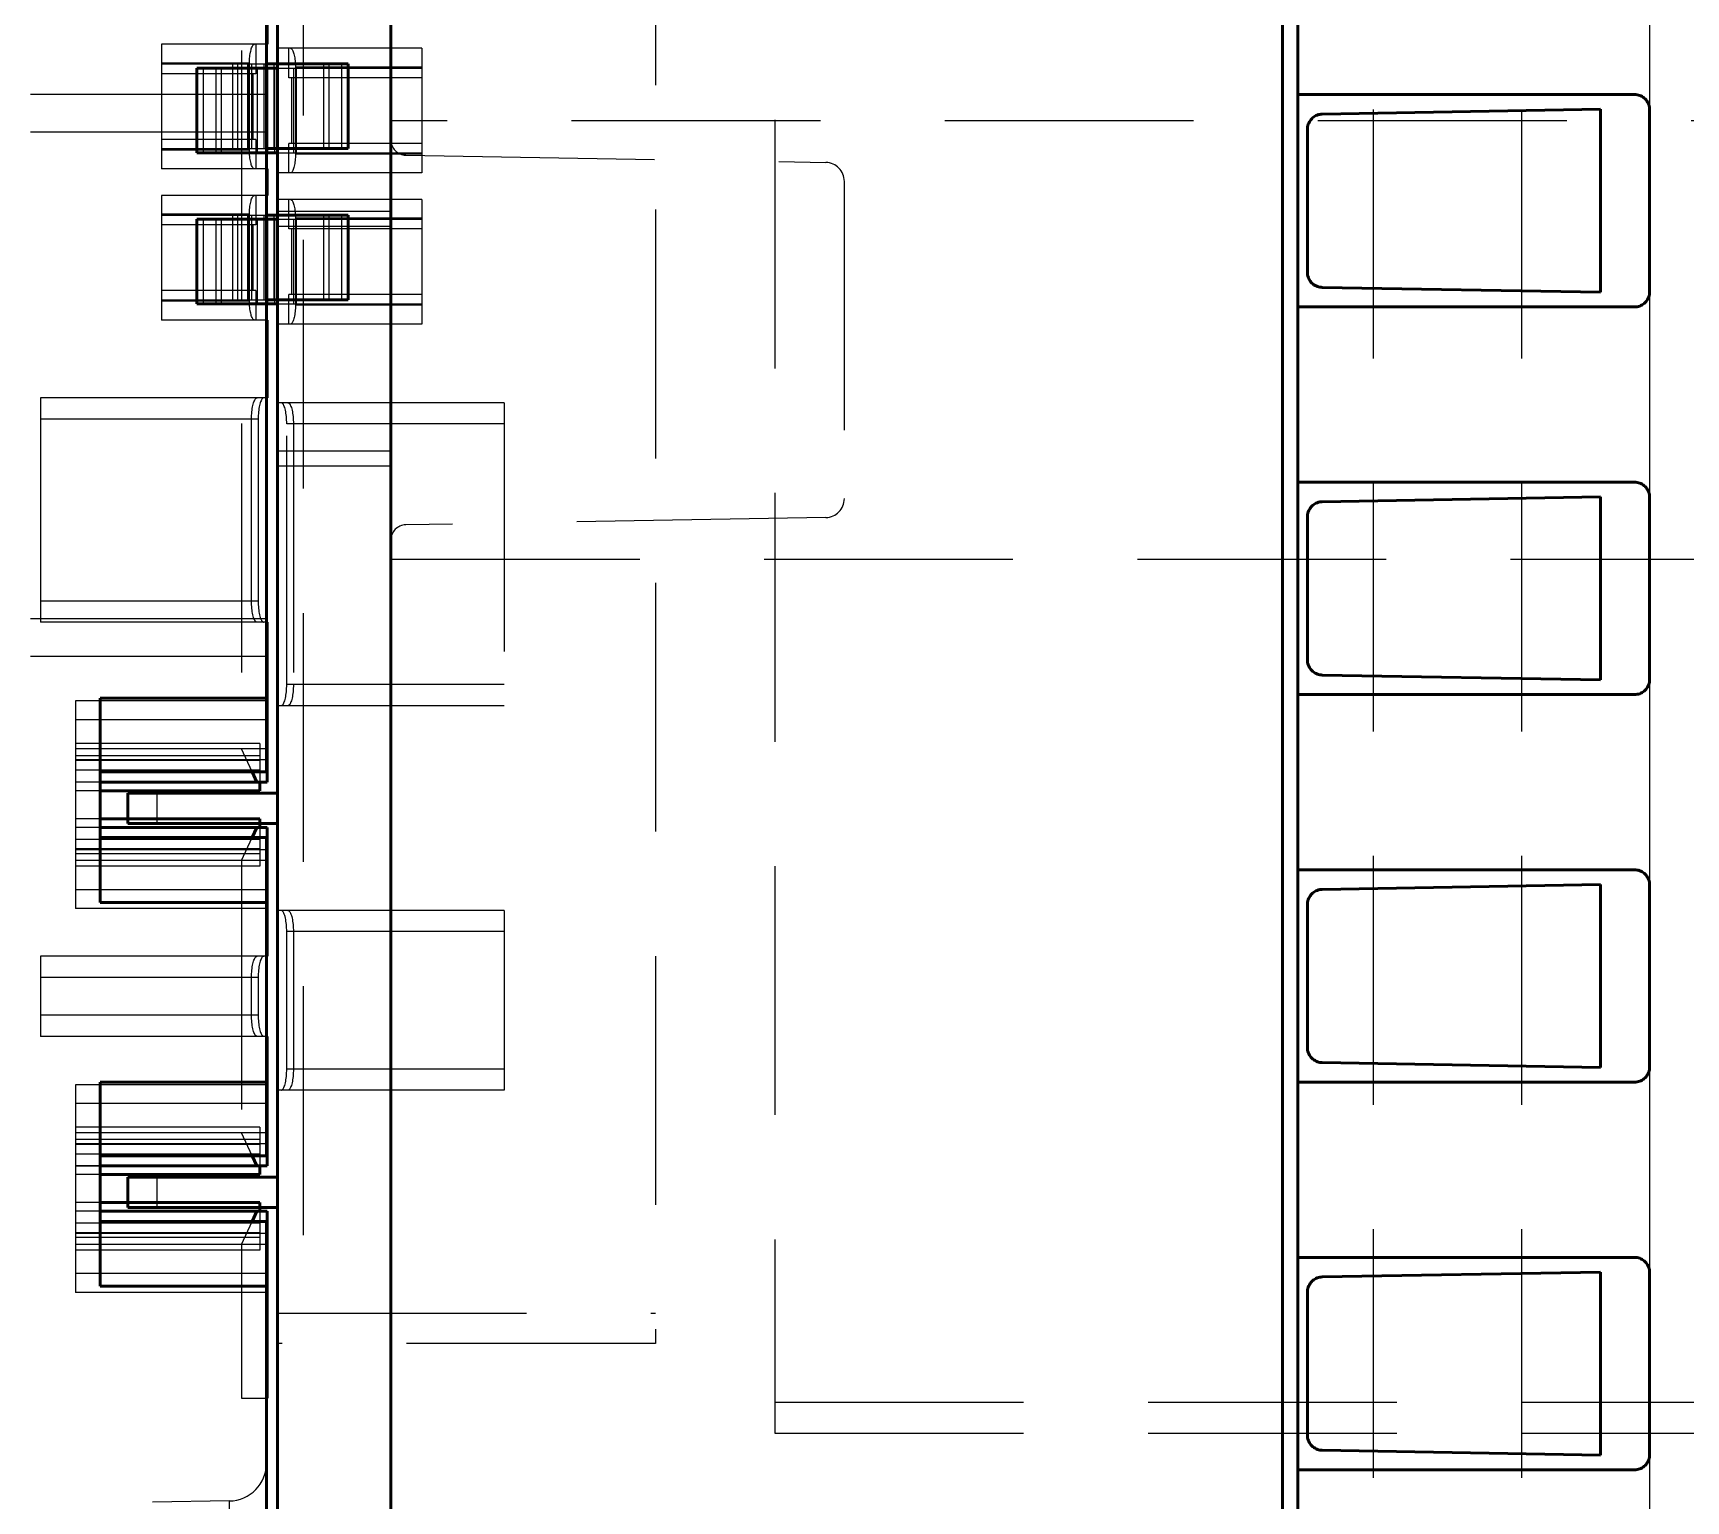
# Model space of a CAD drawing. Extents: x -891 to 6596, y -1 to 298.
# Drawn here: x -338.677 to -335.355, y 167.275 to 170.225 of the extents above; entities that cross this region are included whole.
import ezdxf

# ---------------------------------------------------------------- set-up
doc = ezdxf.new("R2010")
doc.units = 0
doc.header["$MEASUREMENT"] = 0
doc.linetypes.add('DASHED', pattern=[0.75, 0.5, -0.25])
for name, color, linetype, lineweight in [('AM_0', 7, 'Continuous', 50), ('AM_4', 3, 'Continuous', 25), ('AM_9', 6, 'DASHED', 25)]:
    doc.layers.add(name, color=color, linetype=linetype, lineweight=lineweight)

msp = doc.modelspace()

# ---------------------------------------------------------------- linework, layer by layer
at = {"layer": 'AM_0'}
for p, q in [((-338.1855, 184.1191), (-338.1855, 164.5302)), ((-337.9578, 165.2317), (-337.9578, 180.1111)), ((-336.166, 165.2287), (-336.166, 180.1111)), ((-336.1356, 180.1111), (-336.1356, 164.9857)), ((-338.2078, 168.7399), (-338.2078, 173.2361)), ((-338.2062, 170.2553), (-338.2062, 170.2022)), ((-338.2062, 170.2022), (-338.2078, 170.2022)), ((-338.2076, 170.1627), (-338.0438, 170.1627)), ((-338.0438, 169.9926), (-338.0438, 170.1627)), ((-338.348, 170.1538), (-338.348, 169.9837)), ((-338.348, 170.1538), (-338.1855, 170.1538)), ((-335.4588, 170.1011), (-336.1356, 170.1011)), ((-335.5273, 170.0716), (-336.0862, 170.0619)), ((-335.5273, 169.7038), (-335.5273, 170.0716)), ((-335.4285, 169.7047), (-335.4285, 170.0708)), ((-336.116, 170.0315), (-336.116, 169.7439)), ((-338.348, 169.9837), (-338.1855, 169.9837)), ((-338.2076, 169.9926), (-338.0438, 169.9926)), ((-338.2078, 169.9516), (-338.2062, 169.9516)), ((-338.2062, 169.9516), (-338.2062, 169.8985)), ((-338.2062, 169.8985), (-338.2078, 169.8985)), ((-338.348, 169.8509), (-338.348, 169.6808)), ((-338.348, 169.8509), (-338.1855, 169.8509)), ((-338.2076, 169.859), (-338.0438, 169.859)), ((-338.0438, 169.6889), (-338.0438, 169.859)), ((-336.0862, 169.7135), (-335.5273, 169.7038)), ((-338.348, 169.6808), (-338.1855, 169.6808)), ((-338.2076, 169.6889), (-338.0438, 169.6889)), ((-336.1356, 169.6743), (-335.4588, 169.6743)), ((-338.2078, 169.6479), (-338.2062, 169.6479)), ((-338.2062, 169.6479), (-338.2062, 169.4915)), ((-338.2062, 169.4915), (-338.2078, 169.4915)), ((-335.4588, 169.3222), (-336.1356, 169.3222)), ((-335.5273, 169.2926), (-336.0862, 169.2829)), ((-335.5273, 168.9248), (-335.5273, 169.2926)), ((-335.4285, 168.9257), (-335.4285, 169.2918)), ((-336.116, 169.2525), (-336.116, 168.9649)), ((-338.2078, 169.0406), (-338.2062, 169.0406)), ((-338.2062, 169.0406), (-338.2062, 168.7194)), ((-336.0862, 168.9346), (-335.5273, 168.9248)), ((-338.5418, 168.8881), (-338.5418, 168.4775)), ((-338.2078, 168.8881), (-338.5418, 168.8881)), ((-336.1356, 168.8953), (-335.4588, 168.8953)), ((-338.2078, 168.7399), (-338.5418, 168.7399)), ((-338.227, 168.7194), (-338.2365, 168.7399)), ((-338.2062, 168.7194), (-338.5418, 168.7194)), ((-338.2211, 168.7019), (-338.5418, 168.7019)), ((-338.2211, 168.7194), (-338.2211, 168.7019)), ((-338.4862, 168.6969), (-338.1855, 168.6969)), ((-338.4862, 168.6969), (-338.4862, 168.6361)), ((-338.2211, 168.6458), (-338.5418, 168.6458)), ((-338.4862, 168.6361), (-338.1855, 168.6361)), ((-338.2211, 168.6458), (-338.2211, 168.6283)), ((-338.2062, 168.6283), (-338.5418, 168.6283)), ((-338.2078, 168.6078), (-338.5418, 168.6078)), ((-338.2365, 168.6078), (-338.227, 168.6283)), ((-338.2078, 167.9685), (-338.2078, 168.6078)), ((-338.2062, 168.6283), (-338.2062, 168.3694)), ((-335.4588, 168.5432), (-336.1356, 168.5432)), ((-335.5273, 168.5137), (-336.0862, 168.5039)), ((-335.5273, 168.1459), (-335.5273, 168.5137)), ((-335.4285, 168.1467), (-335.4285, 168.5128)), ((-338.5418, 168.4775), (-338.2078, 168.4775)), ((-336.116, 168.4736), (-336.116, 168.186)), ((-338.2062, 168.3694), (-338.2078, 168.3694)), ((-338.2078, 168.2084), (-338.2062, 168.2084)), ((-338.2062, 168.2084), (-338.2062, 167.948)), ((-336.0862, 168.1556), (-335.5273, 168.1459)), ((-338.5418, 168.1165), (-338.5418, 167.7063)), ((-338.2078, 168.1165), (-338.5418, 168.1165)), ((-336.1356, 168.1163), (-335.4588, 168.1163)), ((-338.2078, 167.9685), (-338.5418, 167.9685)), ((-338.2062, 167.948), (-338.5418, 167.948)), ((-338.227, 167.948), (-338.2365, 167.9685)), ((-338.2211, 167.948), (-338.2211, 167.9306)), ((-338.2211, 167.9306), (-338.5418, 167.9306)), ((-338.4862, 167.9255), (-338.1855, 167.9255)), ((-338.4862, 167.9255), (-338.4862, 167.8647)), ((-338.2211, 167.8744), (-338.5418, 167.8744)), ((-338.2211, 167.8744), (-338.2211, 167.8569)), ((-338.2062, 167.8569), (-338.5418, 167.8569)), ((-338.4862, 167.8647), (-338.1855, 167.8647)), ((-338.2365, 167.8364), (-338.227, 167.8569)), ((-338.2062, 167.8569), (-338.2062, 167.4811)), ((-338.2078, 167.8364), (-338.5418, 167.8364)), ((-338.2078, 164.5839), (-338.2078, 167.8364)), ((-335.4588, 167.7642), (-336.1356, 167.7642)), ((-338.5418, 167.7063), (-338.2078, 167.7063)), ((-335.5273, 167.7347), (-336.0862, 167.725)), ((-335.5273, 167.3669), (-335.5273, 167.7347)), ((-335.4285, 167.3677), (-335.4285, 167.7338)), ((-336.116, 167.6946), (-336.116, 167.407)), ((-338.2078, 167.4811), (-338.2062, 167.4811)), ((-336.0862, 167.3766), (-335.5273, 167.3669)), ((-336.1356, 167.3374), (-335.4588, 167.3374))]:
    msp.add_line(p, q, dxfattribs=at)
for points in [[(-335.4285, 170.0708), (-335.4286, 170.0734), (-335.4289, 170.076), (-335.4295, 170.0786), (-335.4303, 170.0811), (-335.4313, 170.0836), (-335.4325, 170.0859), (-335.434, 170.0882), (-335.4356, 170.0903), (-335.4374, 170.0922), (-335.4393, 170.094), (-335.4414, 170.0956), (-335.4437, 170.0971), (-335.446, 170.0983), (-335.4484, 170.0993), (-335.451, 170.1001), (-335.4536, 170.1007), (-335.4562, 170.101), (-335.4588, 170.1011)], [(-336.0862, 170.0619), (-336.0888, 170.0617), (-336.0914, 170.0613), (-336.094, 170.0607), (-336.0965, 170.0598), (-336.099, 170.0588), (-336.1013, 170.0575), (-336.1035, 170.0561), (-336.1056, 170.0544), (-336.1075, 170.0526), (-336.1093, 170.0506), (-336.1108, 170.0485), (-336.1122, 170.0462), (-336.1134, 170.0438), (-336.1144, 170.0414), (-336.1151, 170.0388), (-336.1157, 170.0362), (-336.116, 170.0336), (-336.116, 170.0315)], [(-336.116, 169.7439), (-336.1159, 169.7413), (-336.1156, 169.7386), (-336.115, 169.7361), (-336.1142, 169.7335), (-336.1132, 169.7311), (-336.112, 169.7287), (-336.1105, 169.7265), (-336.1089, 169.7244), (-336.1071, 169.7224), (-336.1052, 169.7206), (-336.1031, 169.719), (-336.1008, 169.7176), (-336.0985, 169.7164), (-336.096, 169.7154), (-336.0935, 169.7146), (-336.0909, 169.714), (-336.0883, 169.7137), (-336.0862, 169.7135)], [(-335.4588, 169.6743), (-335.4562, 169.6744), (-335.4536, 169.6747), (-335.451, 169.6753), (-335.4484, 169.6761), (-335.446, 169.6771), (-335.4437, 169.6784), (-335.4414, 169.6798), (-335.4393, 169.6814), (-335.4374, 169.6832), (-335.4356, 169.6851), (-335.434, 169.6872), (-335.4325, 169.6895), (-335.4313, 169.6918), (-335.4303, 169.6943), (-335.4295, 169.6968), (-335.4289, 169.6994), (-335.4286, 169.702), (-335.4285, 169.7047)], [(-335.4285, 169.2918), (-335.4286, 169.2944), (-335.4289, 169.2971), (-335.4295, 169.2996), (-335.4303, 169.3022), (-335.4313, 169.3046), (-335.4325, 169.307), (-335.434, 169.3092), (-335.4356, 169.3113), (-335.4374, 169.3133), (-335.4393, 169.315), (-335.4414, 169.3167), (-335.4437, 169.3181), (-335.446, 169.3193), (-335.4484, 169.3203), (-335.451, 169.3211), (-335.4536, 169.3217), (-335.4562, 169.322), (-335.4588, 169.3222)], [(-336.0862, 169.2829), (-336.0888, 169.2827), (-336.0914, 169.2823), (-336.094, 169.2817), (-336.0965, 169.2809), (-336.099, 169.2798), (-336.1013, 169.2786), (-336.1035, 169.2771), (-336.1056, 169.2754), (-336.1075, 169.2736), (-336.1093, 169.2716), (-336.1108, 169.2695), (-336.1122, 169.2673), (-336.1134, 169.2649), (-336.1144, 169.2624), (-336.1151, 169.2599), (-336.1157, 169.2573), (-336.116, 169.2546), (-336.116, 169.2525)], [(-336.116, 168.9649), (-336.1159, 168.9623), (-336.1156, 168.9597), (-336.115, 168.9571), (-336.1142, 168.9546), (-336.1132, 168.9521), (-336.112, 168.9498), (-336.1105, 168.9475), (-336.1089, 168.9454), (-336.1071, 168.9435), (-336.1052, 168.9417), (-336.1031, 168.9401), (-336.1008, 168.9386), (-336.0985, 168.9374), (-336.096, 168.9364), (-336.0935, 168.9356), (-336.0909, 168.935), (-336.0883, 168.9347), (-336.0862, 168.9346)], [(-335.4588, 168.8953), (-335.4562, 168.8954), (-335.4536, 168.8958), (-335.451, 168.8964), (-335.4484, 168.8971), (-335.446, 168.8982), (-335.4437, 168.8994), (-335.4414, 168.9008), (-335.4393, 168.9024), (-335.4374, 168.9042), (-335.4356, 168.9062), (-335.434, 168.9083), (-335.4325, 168.9105), (-335.4313, 168.9129), (-335.4303, 168.9153), (-335.4295, 168.9178), (-335.4289, 168.9204), (-335.4286, 168.923), (-335.4285, 168.9257)], [(-335.4285, 168.5128), (-335.4286, 168.5155), (-335.4289, 168.5181), (-335.4295, 168.5207), (-335.4303, 168.5232), (-335.4313, 168.5257), (-335.4325, 168.528), (-335.434, 168.5302), (-335.4356, 168.5323), (-335.4374, 168.5343), (-335.4393, 168.5361), (-335.4414, 168.5377), (-335.4437, 168.5391), (-335.446, 168.5403), (-335.4484, 168.5414), (-335.451, 168.5422), (-335.4536, 168.5427), (-335.4562, 168.5431), (-335.4588, 168.5432)], [(-336.0862, 168.5039), (-336.0888, 168.5038), (-336.0914, 168.5034), (-336.094, 168.5028), (-336.0965, 168.5019), (-336.099, 168.5009), (-336.1013, 168.4996), (-336.1035, 168.4981), (-336.1056, 168.4965), (-336.1075, 168.4947), (-336.1093, 168.4927), (-336.1108, 168.4905), (-336.1122, 168.4883), (-336.1134, 168.4859), (-336.1144, 168.4834), (-336.1151, 168.4809), (-336.1157, 168.4783), (-336.116, 168.4757), (-336.116, 168.4736)], [(-336.116, 168.186), (-336.1159, 168.1833), (-336.1156, 168.1807), (-336.115, 168.1781), (-336.1142, 168.1756), (-336.1132, 168.1731), (-336.112, 168.1708), (-336.1105, 168.1686), (-336.1089, 168.1665), (-336.1071, 168.1645), (-336.1052, 168.1627), (-336.1031, 168.1611), (-336.1008, 168.1597), (-336.0985, 168.1585), (-336.096, 168.1574), (-336.0935, 168.1566), (-336.0909, 168.1561), (-336.0883, 168.1557), (-336.0862, 168.1556)], [(-335.4588, 168.1163), (-335.4562, 168.1165), (-335.4536, 168.1168), (-335.451, 168.1174), (-335.4484, 168.1182), (-335.446, 168.1192), (-335.4437, 168.1204), (-335.4414, 168.1218), (-335.4393, 168.1235), (-335.4374, 168.1252), (-335.4356, 168.1272), (-335.434, 168.1293), (-335.4325, 168.1315), (-335.4313, 168.1339), (-335.4303, 168.1363), (-335.4295, 168.1389), (-335.4289, 168.1414), (-335.4286, 168.1441), (-335.4285, 168.1467)], [(-335.4285, 167.7338), (-335.4286, 167.7365), (-335.4289, 167.7391), (-335.4295, 167.7417), (-335.4303, 167.7442), (-335.4313, 167.7467), (-335.4325, 167.749), (-335.434, 167.7513), (-335.4356, 167.7534), (-335.4374, 167.7553), (-335.4393, 167.7571), (-335.4414, 167.7587), (-335.4437, 167.7601), (-335.446, 167.7614), (-335.4484, 167.7624), (-335.451, 167.7632), (-335.4536, 167.7638), (-335.4562, 167.7641), (-335.4588, 167.7642)], [(-336.0862, 167.725), (-336.0888, 167.7248), (-336.0914, 167.7244), (-336.094, 167.7238), (-336.0965, 167.7229), (-336.099, 167.7219), (-336.1013, 167.7206), (-336.1035, 167.7192), (-336.1056, 167.7175), (-336.1075, 167.7157), (-336.1093, 167.7137), (-336.1108, 167.7116), (-336.1122, 167.7093), (-336.1134, 167.7069), (-336.1144, 167.7045), (-336.1151, 167.7019), (-336.1157, 167.6993), (-336.116, 167.6967), (-336.116, 167.6946)], [(-336.116, 167.407), (-336.1159, 167.4044), (-336.1156, 167.4017), (-336.115, 167.3991), (-336.1142, 167.3966), (-336.1132, 167.3942), (-336.112, 167.3918), (-336.1105, 167.3896), (-336.1089, 167.3875), (-336.1071, 167.3855), (-336.1052, 167.3837), (-336.1031, 167.3821), (-336.1008, 167.3807), (-336.0985, 167.3795), (-336.096, 167.3785), (-336.0935, 167.3777), (-336.0909, 167.3771), (-336.0883, 167.3768), (-336.0862, 167.3766)], [(-335.4588, 167.3374), (-335.4562, 167.3375), (-335.4536, 167.3378), (-335.451, 167.3384), (-335.4484, 167.3392), (-335.446, 167.3402), (-335.4437, 167.3414), (-335.4414, 167.3429), (-335.4393, 167.3445), (-335.4374, 167.3463), (-335.4356, 167.3482), (-335.434, 167.3503), (-335.4325, 167.3526), (-335.4313, 167.3549), (-335.4303, 167.3574), (-335.4295, 167.3599), (-335.4289, 167.3625), (-335.4286, 167.3651), (-335.4285, 167.3677)]]:
    msp.add_lwpolyline(points, dxfattribs=at)
at = {"layer": 'AM_4'}
for p, q in [((-338.2076, 170.1627), (-338.2076, 169.9926)), ((-338.0569, 170.1627), (-338.0569, 169.9926)), ((-338.3349, 170.1538), (-338.3349, 169.9837)), ((-338.3349, 169.8509), (-338.3349, 169.6808)), ((-338.2076, 169.859), (-338.2076, 169.6889)), ((-338.0569, 169.859), (-338.0569, 169.6889)), ((-338.2211, 168.7192), (-338.5418, 168.7192)), ((-338.4285, 168.6969), (-338.4285, 168.6361)), ((-338.2211, 168.6285), (-338.5418, 168.6285)), ((-338.2211, 167.9478), (-338.5418, 167.9478)), ((-338.4285, 167.9255), (-338.4285, 167.8647)), ((-338.2211, 167.8571), (-338.5418, 167.8571))]:
    msp.add_line(p, q, dxfattribs=at)
at = {"layer": 'AM_9'}
for p, q in [((-335.9838, 179.071), (-335.9838, 165.2287)), ((-335.6861, 179.071), (-335.6861, 165.2287)), ((-337.1864, 174.5505), (-337.1864, 167.4107)), ((-337.4263, 174.3698), (-337.4263, 167.5914)), ((-338.1339, 174.3091), (-338.1339, 167.6522)), ((-338.2579, 173.1899), (-338.2579, 168.786)), ((-335.4285, 170.4836), (-335.4285, 170.0708)), ((-338.4188, 170.2022), (-338.4188, 169.9516)), ((-338.2078, 170.2022), (-338.4188, 170.2022)), ((-338.229, 170.2022), (-338.229, 170.143)), ((-338.242, 170.1642), (-338.4188, 170.1642)), ((-338.4188, 170.1627), (-338.2076, 170.1627)), ((-338.2761, 170.1627), (-338.2761, 169.9926)), ((-338.276, 170.1627), (-338.276, 169.9926)), ((-338.266, 170.1627), (-338.266, 169.9926)), ((-338.2462, 170.1627), (-338.2462, 169.9926)), ((-338.2437, 170.1627), (-338.2437, 169.9926)), ((-338.242, 169.9896), (-338.242, 170.1642)), ((-338.2381, 170.1627), (-338.2381, 169.9926)), ((-338.2379, 170.1627), (-338.2379, 169.9926)), ((-338.213, 170.1627), (-338.213, 169.9926)), ((-338.1934, 170.1627), (-338.1934, 169.9926)), ((-337.8955, 170.1941), (-338.1855, 170.1941)), ((-338.1628, 170.1348), (-338.1628, 170.1941)), ((-338.093, 170.1627), (-338.093, 169.9926)), ((-338.0817, 169.9926), (-338.0817, 170.1627)), ((-337.8955, 170.1941), (-337.8955, 169.9435)), ((-338.229, 170.143), (-338.4188, 170.143)), ((-338.31, 170.1538), (-338.31, 169.9837)), ((-338.2988, 170.1538), (-338.2988, 169.9837)), ((-338.2351, 170.143), (-338.2351, 170.0109)), ((-338.2264, 170.1538), (-338.2264, 169.9837)), ((-338.2058, 170.1538), (-338.2058, 169.9837)), ((-338.1916, 170.1538), (-338.1916, 169.9837)), ((-338.1855, 170.1538), (-337.8955, 170.1538)), ((-338.1842, 170.1538), (-338.1842, 169.9837)), ((-337.8955, 170.1348), (-338.1628, 170.1348)), ((-338.1567, 170.0027), (-338.1567, 170.1348)), ((-338.1536, 170.1538), (-338.1536, 169.9837)), ((-338.1498, 170.1561), (-338.1498, 169.9815)), ((-337.8955, 170.1561), (-338.1498, 170.1561)), ((-338.1481, 170.1538), (-338.1481, 169.9837)), ((-340.1818, 170.102), (-338.2078, 170.102)), ((-334.8449, 170.0483), (-337.9578, 170.0483)), ((-340.1818, 170.026), (-338.2078, 170.026)), ((-338.229, 170.0109), (-338.4188, 170.0109)), ((-338.229, 170.0109), (-338.229, 169.9516)), ((-337.8955, 170.0027), (-338.1628, 170.0027)), ((-338.1628, 169.9435), (-338.1628, 170.0027)), ((-338.4188, 169.9926), (-338.2076, 169.9926)), ((-338.242, 169.9896), (-338.4188, 169.9896)), ((-338.1855, 169.9837), (-337.8955, 169.9837)), ((-337.8955, 169.9815), (-338.1498, 169.9815)), ((-337.9279, 169.9794), (-337.084, 169.9647)), ((-338.2078, 169.9516), (-338.4188, 169.9516)), ((-337.8955, 169.9435), (-338.1855, 169.9435)), ((-338.2078, 169.8985), (-338.4188, 169.8985)), ((-338.4188, 169.8985), (-338.4188, 169.6479)), ((-338.229, 169.8985), (-338.229, 169.8393)), ((-337.0467, 169.9267), (-337.0467, 169.2891)), ((-337.8955, 169.8904), (-338.1855, 169.8904)), ((-337.9578, 169.8661), (-338.1855, 169.8661)), ((-338.1628, 169.8311), (-338.1628, 169.8904)), ((-337.8955, 169.8904), (-337.8955, 169.6398)), ((-338.242, 169.8605), (-338.4188, 169.8605)), ((-338.4188, 169.859), (-338.2076, 169.859)), ((-338.229, 169.8393), (-338.4188, 169.8393)), ((-338.31, 169.8509), (-338.31, 169.6808)), ((-338.2988, 169.8509), (-338.2988, 169.6808)), ((-338.2761, 169.859), (-338.2761, 169.6889)), ((-338.276, 169.859), (-338.276, 169.6889)), ((-338.266, 169.859), (-338.266, 169.6889)), ((-338.2462, 169.859), (-338.2462, 169.6889)), ((-338.2437, 169.859), (-338.2437, 169.6889)), ((-338.242, 169.6859), (-338.242, 169.8605)), ((-338.2381, 169.859), (-338.2381, 169.6889)), ((-338.2379, 169.859), (-338.2379, 169.6889)), ((-338.2351, 169.8393), (-338.2351, 169.7072)), ((-338.2264, 169.8509), (-338.2264, 169.6808)), ((-338.213, 169.859), (-338.213, 169.6889)), ((-338.2058, 169.8509), (-338.2058, 169.6808)), ((-338.1934, 169.859), (-338.1934, 169.6889)), ((-338.1916, 169.8509), (-338.1916, 169.6808)), ((-338.1855, 169.8509), (-337.8955, 169.8509)), ((-337.9578, 169.8357), (-338.1855, 169.8357)), ((-338.1842, 169.8509), (-338.1842, 169.6808)), ((-337.8955, 169.8311), (-338.1628, 169.8311)), ((-338.1567, 169.699), (-338.1567, 169.8311)), ((-338.1536, 169.8509), (-338.1536, 169.6808)), ((-338.1498, 169.8524), (-338.1498, 169.6778)), ((-337.8955, 169.8524), (-338.1498, 169.8524)), ((-338.1481, 169.8509), (-338.1481, 169.6808)), ((-338.093, 169.859), (-338.093, 169.6889)), ((-338.0817, 169.6889), (-338.0817, 169.859)), ((-338.229, 169.7072), (-338.4188, 169.7072)), ((-338.229, 169.7072), (-338.229, 169.6479)), ((-337.8955, 169.699), (-338.1628, 169.699)), ((-338.1628, 169.6398), (-338.1628, 169.699)), ((-335.4285, 169.7047), (-335.4285, 169.2918)), ((-338.4188, 169.6889), (-338.2076, 169.6889)), ((-338.242, 169.6859), (-338.4188, 169.6859)), ((-338.1855, 169.6808), (-337.8955, 169.6808)), ((-337.8955, 169.6778), (-338.1498, 169.6778)), ((-338.2078, 169.6479), (-338.4188, 169.6479)), ((-337.8955, 169.6398), (-338.1855, 169.6398)), ((-338.6618, 169.4915), (-338.6618, 169.0406)), ((-338.2078, 169.4915), (-338.6618, 169.4915)), ((-337.73, 169.4819), (-338.1855, 169.4819)), ((-337.73, 169.4819), (-337.73, 168.873)), ((-338.2245, 169.449), (-338.6618, 169.449)), ((-338.2379, 169.0831), (-338.2379, 169.449)), ((-338.2245, 169.449), (-338.2245, 169.0831)), ((-337.73, 169.4394), (-338.1672, 169.4394)), ((-338.1672, 168.9155), (-338.1672, 169.4394)), ((-338.1538, 169.4394), (-338.1538, 168.9155)), ((-337.9578, 169.3847), (-338.1855, 169.3847)), ((-337.9578, 169.3543), (-338.1855, 169.3543)), ((-337.084, 169.2512), (-337.9279, 169.2364)), ((-337.9578, 169.1676), (-334.8449, 169.1676)), ((-338.2245, 169.0831), (-338.6618, 169.0831)), ((-340.1818, 169.0482), (-338.2078, 169.0482)), ((-338.2078, 169.0406), (-338.6618, 169.0406)), ((-340.1818, 168.9722), (-338.2078, 168.9722)), ((-337.73, 168.9155), (-338.1672, 168.9155)), ((-335.4285, 168.9257), (-335.4285, 168.5128)), ((-338.2062, 168.8826), (-338.5919, 168.8826)), ((-338.5919, 168.8826), (-338.5919, 168.4651)), ((-337.73, 168.873), (-338.1855, 168.873)), ((-338.2062, 168.8447), (-338.5919, 168.8447)), ((-338.2211, 168.7973), (-338.5919, 168.7973)), ((-338.2078, 168.786), (-338.5919, 168.786)), ((-338.2211, 168.7723), (-338.5919, 168.7723)), ((-338.2365, 168.7399), (-338.2579, 168.786)), ((-338.2211, 168.7973), (-338.2211, 168.7194)), ((-338.2062, 168.7641), (-338.5919, 168.7641)), ((-338.2211, 168.7627), (-338.5919, 168.7627)), ((-338.2211, 168.7434), (-338.5919, 168.7434)), ((-338.5418, 168.7194), (-338.5919, 168.7194)), ((-338.5418, 168.7192), (-338.5919, 168.7192)), ((-338.5418, 168.7019), (-338.5919, 168.7019)), ((-338.5418, 168.6458), (-338.5919, 168.6458)), ((-338.5418, 168.6285), (-338.5919, 168.6285)), ((-338.5418, 168.6283), (-338.5919, 168.6283)), ((-338.2211, 168.6043), (-338.5919, 168.6043)), ((-338.2579, 168.5617), (-338.2365, 168.6078)), ((-338.2211, 168.6283), (-338.2211, 168.5504)), ((-338.2211, 168.585), (-338.5919, 168.585)), ((-338.2062, 168.5836), (-338.5919, 168.5836)), ((-338.2211, 168.5754), (-338.5919, 168.5754)), ((-338.2078, 168.5617), (-338.5919, 168.5617)), ((-338.2211, 168.5504), (-338.5919, 168.5504)), ((-338.2579, 168.5617), (-338.2579, 168.0147)), ((-338.2062, 168.503), (-338.5919, 168.503)), ((-338.2062, 168.4651), (-338.5919, 168.4651)), ((-337.73, 168.4615), (-338.1855, 168.4615)), ((-337.73, 168.4615), (-337.73, 168.1001)), ((-337.73, 168.419), (-338.1672, 168.419)), ((-338.1672, 168.1426), (-338.1672, 168.419)), ((-338.1538, 168.419), (-338.1538, 168.1426)), ((-338.2078, 168.3694), (-338.6618, 168.3694)), ((-338.6618, 168.3694), (-338.6618, 168.2084)), ((-338.2245, 168.3269), (-338.6618, 168.3269)), ((-338.2379, 168.251), (-338.2379, 168.3269)), ((-338.2245, 168.3269), (-338.2245, 168.251)), ((-338.2245, 168.251), (-338.6618, 168.251)), ((-338.2078, 168.2084), (-338.6618, 168.2084)), ((-337.73, 168.1426), (-338.1672, 168.1426)), ((-335.4285, 168.1467), (-335.4285, 167.7338)), ((-338.2062, 168.1113), (-338.5919, 168.1113)), ((-338.5919, 168.1113), (-338.5919, 167.6937)), ((-338.2062, 168.0733), (-338.5919, 168.0733)), ((-337.73, 168.1001), (-338.1855, 168.1001)), ((-338.2211, 168.026), (-338.5919, 168.026)), ((-338.2078, 168.0147), (-338.5919, 168.0147)), ((-338.2365, 167.9685), (-338.2579, 168.0147)), ((-338.2211, 168.026), (-338.2211, 167.948)), ((-338.2211, 168.0009), (-338.5919, 168.0009)), ((-338.2062, 167.9927), (-338.5919, 167.9927)), ((-338.2211, 167.9913), (-338.5919, 167.9913)), ((-338.2211, 167.972), (-338.5919, 167.972)), ((-338.5418, 167.948), (-338.5919, 167.948)), ((-338.5418, 167.9478), (-338.5919, 167.9478)), ((-338.5418, 167.9306), (-338.5919, 167.9306)), ((-338.5418, 167.8744), (-338.5919, 167.8744)), ((-338.5418, 167.8571), (-338.5919, 167.8571)), ((-338.5418, 167.8569), (-338.5919, 167.8569)), ((-338.2211, 167.8569), (-338.2211, 167.779)), ((-338.2211, 167.8329), (-338.5919, 167.8329)), ((-338.2211, 167.8137), (-338.5919, 167.8137)), ((-338.2062, 167.8122), (-338.5919, 167.8122)), ((-338.2579, 167.7903), (-338.2365, 167.8364)), ((-338.2211, 167.8041), (-338.5919, 167.8041)), ((-338.2078, 167.7903), (-338.5919, 167.7903)), ((-338.2211, 167.779), (-338.5919, 167.779)), ((-338.2579, 167.7903), (-338.2579, 167.4811)), ((-338.2062, 167.7317), (-338.5919, 167.7317)), ((-338.2062, 167.6937), (-338.5919, 167.6937)), ((-338.1855, 167.6522), (-337.4263, 167.6522)), ((-337.4263, 167.5914), (-338.1855, 167.5914)), ((-338.2579, 167.4811), (-338.2078, 167.4811)), ((-337.1864, 167.473), (-334.8449, 167.473)), ((-337.1864, 167.4107), (-334.8449, 167.4107)), ((-335.4285, 167.3677), (-335.4285, 166.9549)), ((-338.2824, 167.2748), (-338.4369, 167.2721)), ((-338.2824, 166.2054), (-338.2824, 167.2748))]:
    msp.add_line(p, q, dxfattribs=at)
for points in [[(-338.242, 170.1642), (-338.242, 170.1675), (-338.2419, 170.1708), (-338.2417, 170.174), (-338.2414, 170.1772), (-338.2411, 170.1803), (-338.2406, 170.1832), (-338.2402, 170.186), (-338.2396, 170.1886), (-338.239, 170.1911), (-338.2384, 170.1933), (-338.2377, 170.1953), (-338.2369, 170.1971), (-338.2361, 170.1986), (-338.2353, 170.1999), (-338.2345, 170.2009), (-338.2336, 170.2016), (-338.2327, 170.202), (-338.2318, 170.2022)], [(-338.1599, 170.1941), (-338.159, 170.1939), (-338.1582, 170.1935), (-338.1573, 170.1928), (-338.1564, 170.1918), (-338.1556, 170.1905), (-338.1548, 170.189), (-338.1541, 170.1872), (-338.1534, 170.1852), (-338.1527, 170.1829), (-338.1521, 170.1805), (-338.1516, 170.1779), (-338.1511, 170.1751), (-338.1507, 170.1721), (-338.1504, 170.1691), (-338.1501, 170.1659), (-338.1499, 170.1627), (-338.1498, 170.1594), (-338.1498, 170.1561)], [(-338.2318, 169.9516), (-338.2327, 169.9518), (-338.2336, 169.9522), (-338.2345, 169.9529), (-338.2353, 169.9539), (-338.2361, 169.9552), (-338.2369, 169.9567), (-338.2377, 169.9585), (-338.2384, 169.9605), (-338.239, 169.9628), (-338.2396, 169.9652), (-338.2402, 169.9678), (-338.2406, 169.9706), (-338.2411, 169.9736), (-338.2414, 169.9766), (-338.2417, 169.9798), (-338.2419, 169.983), (-338.242, 169.9863), (-338.242, 169.9896)], [(-338.1498, 169.9815), (-338.1498, 169.9782), (-338.1499, 169.9749), (-338.1501, 169.9716), (-338.1504, 169.9685), (-338.1507, 169.9654), (-338.1511, 169.9625), (-338.1516, 169.9597), (-338.1521, 169.9571), (-338.1527, 169.9546), (-338.1534, 169.9524), (-338.1541, 169.9504), (-338.1548, 169.9486), (-338.1556, 169.9471), (-338.1564, 169.9458), (-338.1573, 169.9448), (-338.1582, 169.9441), (-338.159, 169.9437), (-338.1599, 169.9435)], [(-338.242, 169.8605), (-338.242, 169.8638), (-338.2419, 169.8671), (-338.2417, 169.8704), (-338.2414, 169.8735), (-338.2411, 169.8766), (-338.2406, 169.8795), (-338.2402, 169.8823), (-338.2396, 169.8849), (-338.239, 169.8874), (-338.2384, 169.8896), (-338.2377, 169.8916), (-338.2369, 169.8934), (-338.2361, 169.8949), (-338.2353, 169.8962), (-338.2345, 169.8972), (-338.2336, 169.8979), (-338.2327, 169.8983), (-338.2318, 169.8985)], [(-338.1599, 169.8904), (-338.159, 169.8902), (-338.1582, 169.8898), (-338.1573, 169.8891), (-338.1564, 169.8881), (-338.1556, 169.8868), (-338.1548, 169.8853), (-338.1541, 169.8835), (-338.1534, 169.8815), (-338.1527, 169.8792), (-338.1521, 169.8768), (-338.1516, 169.8742), (-338.1511, 169.8714), (-338.1507, 169.8684), (-338.1504, 169.8654), (-338.1501, 169.8622), (-338.1499, 169.859), (-338.1498, 169.8557), (-338.1498, 169.8524)], [(-338.2318, 169.6479), (-338.2327, 169.6481), (-338.2336, 169.6485), (-338.2345, 169.6492), (-338.2353, 169.6502), (-338.2361, 169.6515), (-338.2369, 169.653), (-338.2377, 169.6548), (-338.2384, 169.6568), (-338.239, 169.6591), (-338.2396, 169.6615), (-338.2402, 169.6641), (-338.2406, 169.6669), (-338.2411, 169.6699), (-338.2414, 169.6729), (-338.2417, 169.6761), (-338.2419, 169.6793), (-338.242, 169.6826), (-338.242, 169.6859)], [(-338.1498, 169.6778), (-338.1498, 169.6745), (-338.1499, 169.6712), (-338.1501, 169.668), (-338.1504, 169.6648), (-338.1507, 169.6617), (-338.1511, 169.6588), (-338.1516, 169.656), (-338.1521, 169.6534), (-338.1527, 169.6509), (-338.1534, 169.6487), (-338.1541, 169.6467), (-338.1548, 169.6449), (-338.1556, 169.6434), (-338.1564, 169.6421), (-338.1573, 169.6411), (-338.1582, 169.6404), (-338.159, 169.64), (-338.1599, 169.6398)], [(-338.2379, 169.449), (-338.2379, 169.4527), (-338.2378, 169.4564), (-338.2376, 169.46), (-338.2373, 169.4636), (-338.2369, 169.467), (-338.2364, 169.4703), (-338.2359, 169.4734), (-338.2353, 169.4764), (-338.2346, 169.4791), (-338.2339, 169.4816), (-338.2331, 169.4839), (-338.2322, 169.4859), (-338.2314, 169.4876), (-338.2304, 169.489), (-338.2295, 169.4901), (-338.2285, 169.4909), (-338.2275, 169.4914), (-338.2265, 169.4915)], [(-338.2131, 169.4915), (-338.2141, 169.4914), (-338.2151, 169.4909), (-338.2161, 169.4901), (-338.217, 169.489), (-338.2179, 169.4876), (-338.2188, 169.4859), (-338.2197, 169.4839), (-338.2204, 169.4816), (-338.2212, 169.4791), (-338.2218, 169.4764), (-338.2225, 169.4734), (-338.223, 169.4703), (-338.2234, 169.467), (-338.2238, 169.4636), (-338.2241, 169.46), (-338.2243, 169.4564), (-338.2245, 169.4527), (-338.2245, 169.449)], [(-338.1672, 169.4394), (-338.1673, 169.4431), (-338.1674, 169.4468), (-338.1676, 169.4504), (-338.1679, 169.4539), (-338.1683, 169.4573), (-338.1688, 169.4606), (-338.1693, 169.4638), (-338.1699, 169.4667), (-338.1706, 169.4694), (-338.1713, 169.4719), (-338.1721, 169.4742), (-338.1729, 169.4762), (-338.1738, 169.4779), (-338.1747, 169.4793), (-338.1757, 169.4804), (-338.1766, 169.4813), (-338.1776, 169.4817), (-338.1786, 169.4819)], [(-338.1652, 169.4819), (-338.1642, 169.4817), (-338.1632, 169.4813), (-338.1623, 169.4804), (-338.1613, 169.4793), (-338.1604, 169.4779), (-338.1595, 169.4762), (-338.1587, 169.4742), (-338.1579, 169.4719), (-338.1572, 169.4694), (-338.1565, 169.4667), (-338.1559, 169.4638), (-338.1553, 169.4606), (-338.1549, 169.4573), (-338.1545, 169.4539), (-338.1542, 169.4504), (-338.154, 169.4468), (-338.1539, 169.4431), (-338.1538, 169.4394)], [(-338.2265, 169.0406), (-338.2275, 169.0407), (-338.2285, 169.0412), (-338.2295, 169.042), (-338.2304, 169.0431), (-338.2314, 169.0445), (-338.2322, 169.0463), (-338.2331, 169.0483), (-338.2339, 169.0505), (-338.2346, 169.053), (-338.2353, 169.0558), (-338.2359, 169.0587), (-338.2364, 169.0618), (-338.2369, 169.0651), (-338.2373, 169.0685), (-338.2376, 169.0721), (-338.2378, 169.0757), (-338.2379, 169.0794), (-338.2379, 169.0831)], [(-338.2245, 169.0831), (-338.2245, 169.0794), (-338.2243, 169.0757), (-338.2241, 169.0721), (-338.2238, 169.0685), (-338.2234, 169.0651), (-338.223, 169.0618), (-338.2225, 169.0587), (-338.2218, 169.0558), (-338.2212, 169.053), (-338.2204, 169.0505), (-338.2197, 169.0483), (-338.2188, 169.0463), (-338.2179, 169.0445), (-338.217, 169.0431), (-338.2161, 169.042), (-338.2151, 169.0412), (-338.2141, 169.0407), (-338.2131, 169.0406)], [(-338.1786, 168.873), (-338.1776, 168.8732), (-338.1766, 168.8736), (-338.1757, 168.8744), (-338.1747, 168.8756), (-338.1738, 168.877), (-338.1729, 168.8787), (-338.1721, 168.8807), (-338.1713, 168.8829), (-338.1706, 168.8854), (-338.1699, 168.8882), (-338.1693, 168.8911), (-338.1688, 168.8943), (-338.1683, 168.8975), (-338.1679, 168.901), (-338.1676, 168.9045), (-338.1674, 168.9081), (-338.1673, 168.9118), (-338.1672, 168.9155)], [(-338.1538, 168.9155), (-338.1539, 168.9118), (-338.154, 168.9081), (-338.1542, 168.9045), (-338.1545, 168.901), (-338.1549, 168.8975), (-338.1553, 168.8943), (-338.1559, 168.8911), (-338.1565, 168.8882), (-338.1572, 168.8854), (-338.1579, 168.8829), (-338.1587, 168.8807), (-338.1595, 168.8787), (-338.1604, 168.877), (-338.1613, 168.8756), (-338.1623, 168.8744), (-338.1632, 168.8736), (-338.1642, 168.8732), (-338.1652, 168.873)], [(-338.1672, 168.419), (-338.1673, 168.4227), (-338.1674, 168.4264), (-338.1676, 168.43), (-338.1679, 168.4335), (-338.1683, 168.4369), (-338.1688, 168.4402), (-338.1693, 168.4434), (-338.1699, 168.4463), (-338.1706, 168.449), (-338.1713, 168.4515), (-338.1721, 168.4538), (-338.1729, 168.4558), (-338.1738, 168.4575), (-338.1747, 168.4589), (-338.1757, 168.46), (-338.1766, 168.4608), (-338.1776, 168.4613), (-338.1786, 168.4615)], [(-338.1652, 168.4615), (-338.1642, 168.4613), (-338.1632, 168.4608), (-338.1623, 168.46), (-338.1613, 168.4589), (-338.1604, 168.4575), (-338.1595, 168.4558), (-338.1587, 168.4538), (-338.1579, 168.4515), (-338.1572, 168.449), (-338.1565, 168.4463), (-338.1559, 168.4434), (-338.1553, 168.4402), (-338.1549, 168.4369), (-338.1545, 168.4335), (-338.1542, 168.43), (-338.154, 168.4264), (-338.1539, 168.4227), (-338.1538, 168.419)], [(-338.2379, 168.3269), (-338.2379, 168.3306), (-338.2378, 168.3343), (-338.2376, 168.3379), (-338.2373, 168.3414), (-338.2369, 168.3449), (-338.2364, 168.3481), (-338.2359, 168.3513), (-338.2353, 168.3542), (-338.2346, 168.357), (-338.2339, 168.3595), (-338.2331, 168.3617), (-338.2322, 168.3637), (-338.2314, 168.3654), (-338.2304, 168.3668), (-338.2295, 168.368), (-338.2285, 168.3688), (-338.2275, 168.3692), (-338.2265, 168.3694)], [(-338.2131, 168.3694), (-338.2141, 168.3692), (-338.2151, 168.3688), (-338.2161, 168.368), (-338.217, 168.3668), (-338.2179, 168.3654), (-338.2188, 168.3637), (-338.2197, 168.3617), (-338.2204, 168.3595), (-338.2212, 168.357), (-338.2218, 168.3542), (-338.2225, 168.3513), (-338.223, 168.3481), (-338.2234, 168.3449), (-338.2238, 168.3414), (-338.2241, 168.3379), (-338.2243, 168.3343), (-338.2245, 168.3306), (-338.2245, 168.3269)], [(-338.2265, 168.2084), (-338.2275, 168.2086), (-338.2285, 168.2091), (-338.2295, 168.2099), (-338.2304, 168.211), (-338.2314, 168.2124), (-338.2322, 168.2141), (-338.2331, 168.2161), (-338.2339, 168.2184), (-338.2346, 168.2209), (-338.2353, 168.2236), (-338.2359, 168.2266), (-338.2364, 168.2297), (-338.2369, 168.233), (-338.2373, 168.2364), (-338.2376, 168.24), (-338.2378, 168.2436), (-338.2379, 168.2473), (-338.2379, 168.251)], [(-338.2245, 168.251), (-338.2245, 168.2473), (-338.2243, 168.2436), (-338.2241, 168.24), (-338.2238, 168.2364), (-338.2234, 168.233), (-338.223, 168.2297), (-338.2225, 168.2266), (-338.2218, 168.2236), (-338.2212, 168.2209), (-338.2204, 168.2184), (-338.2197, 168.2161), (-338.2188, 168.2141), (-338.2179, 168.2124), (-338.217, 168.211), (-338.2161, 168.2099), (-338.2151, 168.2091), (-338.2141, 168.2086), (-338.2131, 168.2084)], [(-338.1786, 168.1001), (-338.1776, 168.1003), (-338.1766, 168.1007), (-338.1757, 168.1015), (-338.1747, 168.1027), (-338.1738, 168.1041), (-338.1729, 168.1058), (-338.1721, 168.1078), (-338.1713, 168.11), (-338.1706, 168.1126), (-338.1699, 168.1153), (-338.1693, 168.1182), (-338.1688, 168.1214), (-338.1683, 168.1246), (-338.1679, 168.1281), (-338.1676, 168.1316), (-338.1674, 168.1352), (-338.1673, 168.1389), (-338.1672, 168.1426)], [(-338.1538, 168.1426), (-338.1539, 168.1389), (-338.154, 168.1352), (-338.1542, 168.1316), (-338.1545, 168.1281), (-338.1549, 168.1246), (-338.1553, 168.1214), (-338.1559, 168.1182), (-338.1565, 168.1153), (-338.1572, 168.1126), (-338.1579, 168.11), (-338.1587, 168.1078), (-338.1595, 168.1058), (-338.1604, 168.1041), (-338.1613, 168.1027), (-338.1623, 168.1015), (-338.1632, 168.1007), (-338.1642, 168.1003), (-338.1652, 168.1001)]]:
    msp.add_lwpolyline(points, dxfattribs=at)
for centre, radius, start, end in [((-337.9274, 170.0098), 0.0304, 180, 269), ((-337.0846, 169.9267), 0.038, 0, 89), ((-337.0846, 169.2891), 0.038, 271, 0), ((-337.9274, 169.2061), 0.0304, 91, 180), ((-338.2837, 167.3507), 0.0759, 271, 0)]:
    msp.add_arc(centre, radius, start, end, dxfattribs=at)

doc.saveas('drawing.dxf')
